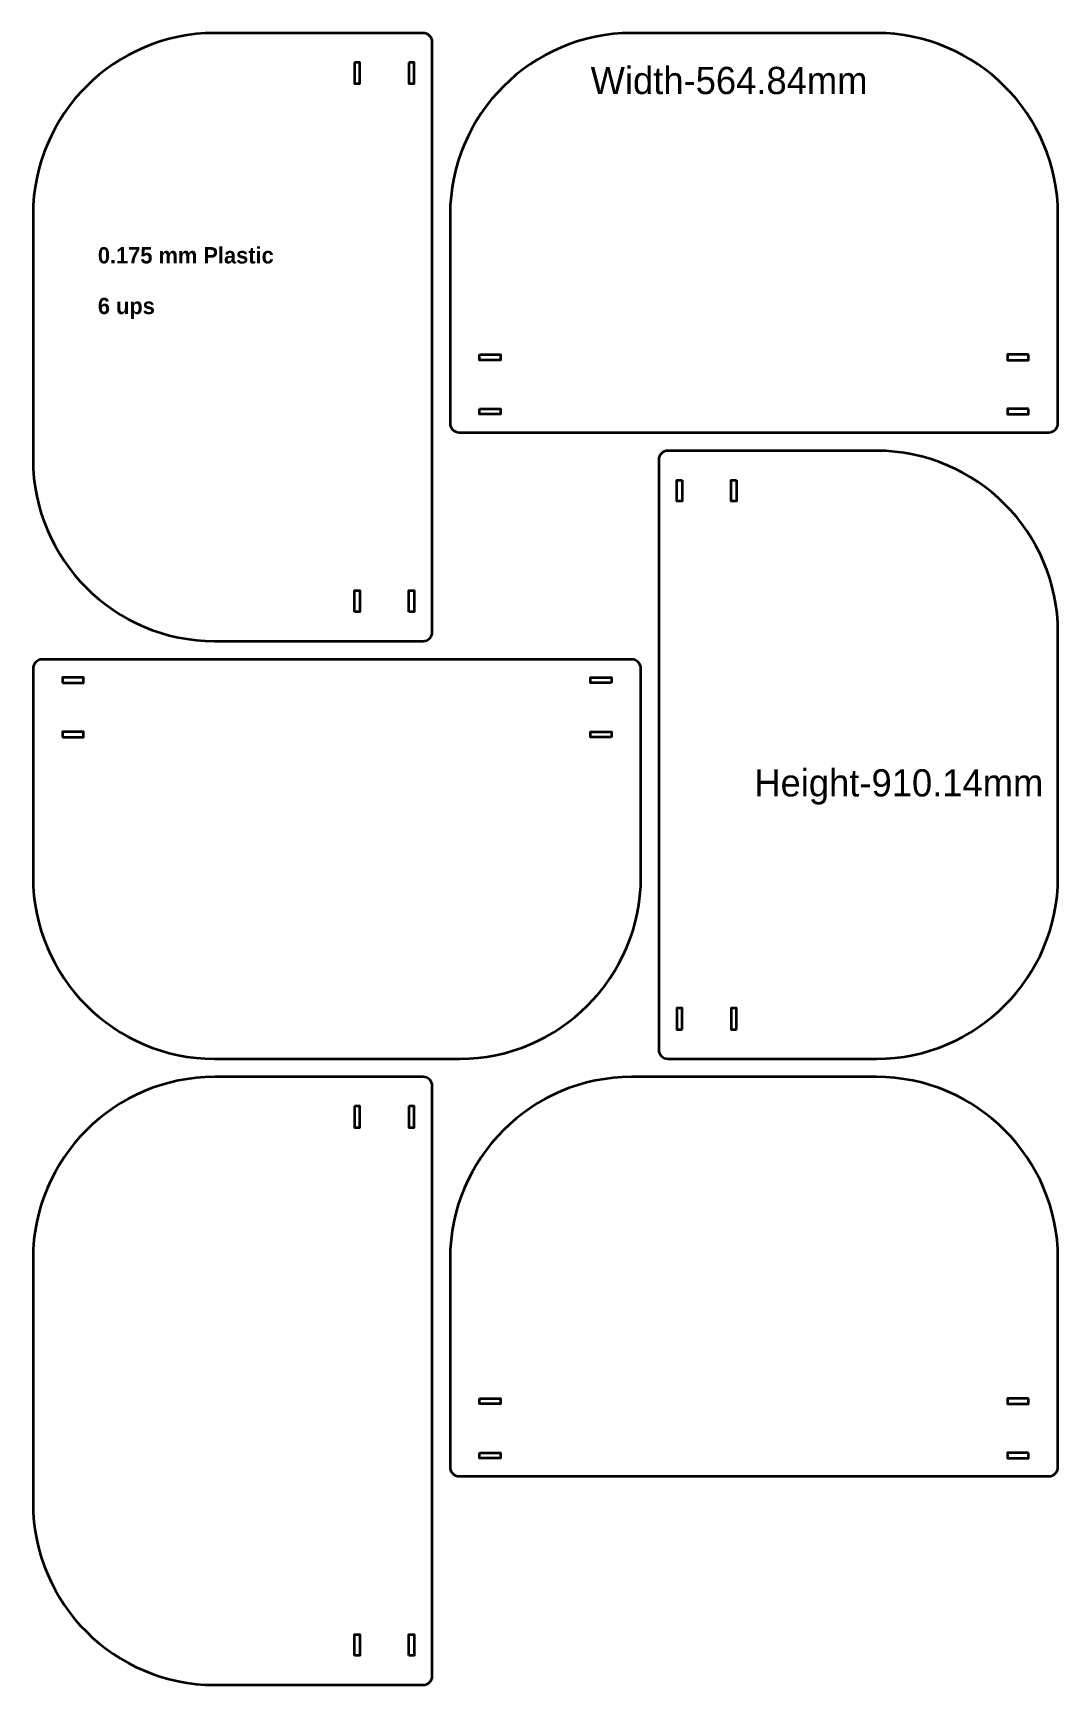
# Model space of a CAD drawing. Header units: millimetres. Extents: x -48 to 516, y -952 to -42.
import ezdxf

# ---------------------------------------------------------------- set-up
doc = ezdxf.new("R2010")
doc.units = ezdxf.units.MM
doc.header["$MEASUREMENT"] = 0
doc.layers.add('Layer 1', color=7, linetype='Continuous')

msp = doc.modelspace()

# ---------------------------------------------------------------- linework, layer by layer
at = {"layer": 'Layer 1', "color": 1, "lineweight": 35, "true_color": 0xff0000}
for points in [[(128.7, -58.15), (128.7, -69.79), (131.7, -69.79), (131.7, -58.15), (128.7, -58.15)], [(158.63, -58.15), (158.63, -69.79), (161.63, -69.79), (161.63, -58.15), (158.63, -58.15)], [(197.56, -219.13), (209.2, -219.13), (209.2, -222.13), (197.56, -222.13), (197.56, -219.13)], [(500.24, -219.13), (488.6, -219.13), (488.6, -222.13), (500.24, -222.13), (500.24, -219.13)], [(197.56, -249.06), (209.2, -249.06), (209.2, -252.06), (197.56, -252.06), (197.56, -249.06)], [(500.24, -249.06), (488.6, -249.06), (488.6, -252.06), (500.24, -252.06), (500.24, -249.06)], [(309.33, -288.28), (309.33, -299.92), (306.33, -299.92), (306.33, -288.28), (309.33, -288.28)], [(339.25, -288.28), (339.25, -299.92), (336.25, -299.92), (336.25, -288.28), (339.25, -288.28)], [(128.7, -360.83), (128.7, -349.19), (131.7, -349.19), (131.7, -360.83), (128.7, -360.83)], [(158.63, -360.83), (158.63, -349.19), (161.63, -349.19), (161.63, -360.83), (158.63, -360.83)], [(-32.28, -400.05), (-20.64, -400.05), (-20.64, -397.05), (-32.28, -397.05), (-32.28, -400.05)], [(270.4, -400.05), (258.75, -400.05), (258.75, -397.05), (270.4, -397.05), (270.4, -400.05)], [(-32.28, -429.98), (-20.64, -429.98), (-20.64, -426.98), (-32.28, -426.98), (-32.28, -429.98)], [(270.4, -429.98), (258.75, -429.98), (258.75, -426.98), (270.4, -426.98), (270.4, -429.98)], [(309.33, -590.96), (309.33, -579.32), (306.33, -579.32), (306.33, -590.96), (309.33, -590.96)], [(339.25, -590.96), (339.25, -579.32), (336.25, -579.32), (336.25, -590.96), (339.25, -590.96)], [(128.7, -633.29), (128.7, -644.93), (131.7, -644.93), (131.7, -633.29), (128.7, -633.29)], [(158.63, -633.29), (158.63, -644.93), (161.63, -644.93), (161.63, -633.29), (158.63, -633.29)], [(197.56, -794.27), (209.2, -794.27), (209.2, -797.27), (197.56, -797.27), (197.56, -794.27)], [(500.24, -794.27), (488.6, -794.27), (488.6, -797.27), (500.24, -797.27), (500.24, -794.27)], [(197.56, -824.2), (209.2, -824.2), (209.2, -827.2), (197.56, -827.2), (197.56, -824.2)], [(500.24, -824.2), (488.6, -824.2), (488.6, -827.2), (500.24, -827.2), (500.24, -824.2)], [(128.7, -935.97), (128.7, -924.32), (131.7, -924.32), (131.7, -935.97), (128.7, -935.97)], [(158.63, -935.97), (158.63, -924.32), (161.63, -924.32), (161.63, -935.97), (158.63, -935.97)]]:
    msp.add_lwpolyline(points, dxfattribs=at)
for points in [[(-48.44, -276.99), (-48.44, -276.99), (-48.44, -141.99), (-48.44, -141.99), (-48.44, -86.99), (-3.44, -41.99), (51.56, -41.99), (51.56, -41.99), (166.56, -41.99), (166.56, -41.99), (169.31, -41.99), (171.56, -44.24), (171.56, -46.99), (171.56, -46.99), (171.56, -371.99), (171.56, -371.99), (171.56, -374.74), (169.31, -376.99), (166.56, -376.99), (166.56, -376.99), (51.56, -376.99), (51.56, -376.99), (-3.44, -376.99), (-48.44, -331.99), (-48.44, -276.99)], [(281.4, -41.99), (281.4, -41.99), (416.4, -41.99), (416.4, -41.99), (471.4, -41.99), (516.4, -86.99), (516.4, -141.99), (516.4, -141.99), (516.4, -256.99), (516.4, -256.99), (516.4, -259.74), (514.15, -261.99), (511.4, -261.99), (511.4, -261.99), (186.4, -261.99), (186.4, -261.99), (183.65, -261.99), (181.4, -259.74), (181.4, -256.99), (181.4, -256.99), (181.4, -141.99), (181.4, -141.99), (181.4, -86.99), (226.4, -41.99), (281.4, -41.99)], [(516.4, -372.12), (516.4, -372.12), (516.4, -507.12), (516.4, -507.12), (516.4, -562.12), (471.4, -607.12), (416.4, -607.12), (416.4, -607.12), (301.4, -607.12), (301.4, -607.12), (298.65, -607.12), (296.4, -604.87), (296.4, -602.12), (296.4, -602.12), (296.4, -277.12), (296.4, -277.12), (296.4, -274.37), (298.65, -272.12), (301.4, -272.12), (301.4, -272.12), (416.4, -272.12), (416.4, -272.12), (471.4, -272.12), (516.4, -317.12), (516.4, -372.12)], [(186.56, -607.12), (186.56, -607.12), (51.56, -607.12), (51.56, -607.12), (-3.44, -607.12), (-48.44, -562.12), (-48.44, -507.12), (-48.44, -507.12), (-48.44, -392.12), (-48.44, -392.12), (-48.44, -389.37), (-46.19, -387.12), (-43.44, -387.12), (-43.44, -387.12), (281.56, -387.12), (281.56, -387.12), (284.31, -387.12), (286.56, -389.37), (286.56, -392.12), (286.56, -392.12), (286.56, -507.12), (286.56, -507.12), (286.56, -562.12), (241.56, -607.12), (186.56, -607.12)], [(-48.44, -852.13), (-48.44, -852.13), (-48.44, -717.13), (-48.44, -717.13), (-48.44, -662.13), (-3.44, -617.13), (51.56, -617.13), (51.56, -617.13), (166.56, -617.13), (166.56, -617.13), (169.31, -617.13), (171.56, -619.38), (171.56, -622.13), (171.56, -622.13), (171.56, -947.13), (171.56, -947.13), (171.56, -949.88), (169.31, -952.13), (166.56, -952.13), (166.56, -952.13), (51.56, -952.13), (51.56, -952.13), (-3.44, -952.13), (-48.44, -907.13), (-48.44, -852.13)], [(281.4, -617.12), (281.4, -617.12), (416.4, -617.12), (416.4, -617.12), (471.4, -617.12), (516.4, -662.12), (516.4, -717.12), (516.4, -717.12), (516.4, -832.12), (516.4, -832.12), (516.4, -834.87), (514.15, -837.12), (511.4, -837.12), (511.4, -837.12), (186.4, -837.12), (186.4, -837.12), (183.65, -837.12), (181.4, -834.87), (181.4, -832.12), (181.4, -832.12), (181.4, -717.12), (181.4, -717.12), (181.4, -662.12), (226.4, -617.12), (281.4, -617.12)]]:
    msp.add_open_spline(points, degree=3, knots=[0, 0, 0, 0, 1, 1, 1, 2, 2, 2, 3, 3, 3, 4, 4, 4, 5, 5, 5, 6, 6, 6, 7, 7, 7, 8, 8, 8, 8], dxfattribs=at)

# ---------------------------------------------------------------- texts
at = {"layer": 'Layer 1', "color": 197, "true_color": 0x662d91, "char_height": 14.986, "attachment_point": 7}
for s, insert in [('\\fMyriad Pro|b0|i0|c0|p34;\\W1;Width-564.84mm', (258.84, -75.83)), ('\\fMyriad Pro|b0|i0|c0|p34;\\W1;Height-910.14mm', (349.05, -467.11))]:
    msp.add_mtext(s, dxfattribs=dict(at, insert=insert))
at = {"layer": 'Layer 1', "color": 7, "true_color": 0xffffff, "char_height": 8.9916, "attachment_point": 7}
for s, insert in [('\\fAxure Handwriting|b1|i0|c0|p34;\\W1;0.175 mm Plastic ', (-12.72, -169.07)), ('\\fAxure Handwriting|b1|i0|c0|p34;\\W1;6 ups', (-12.72, -199.55))]:
    msp.add_mtext(s, dxfattribs=dict(at, insert=insert))

doc.saveas('drawing.dxf')
